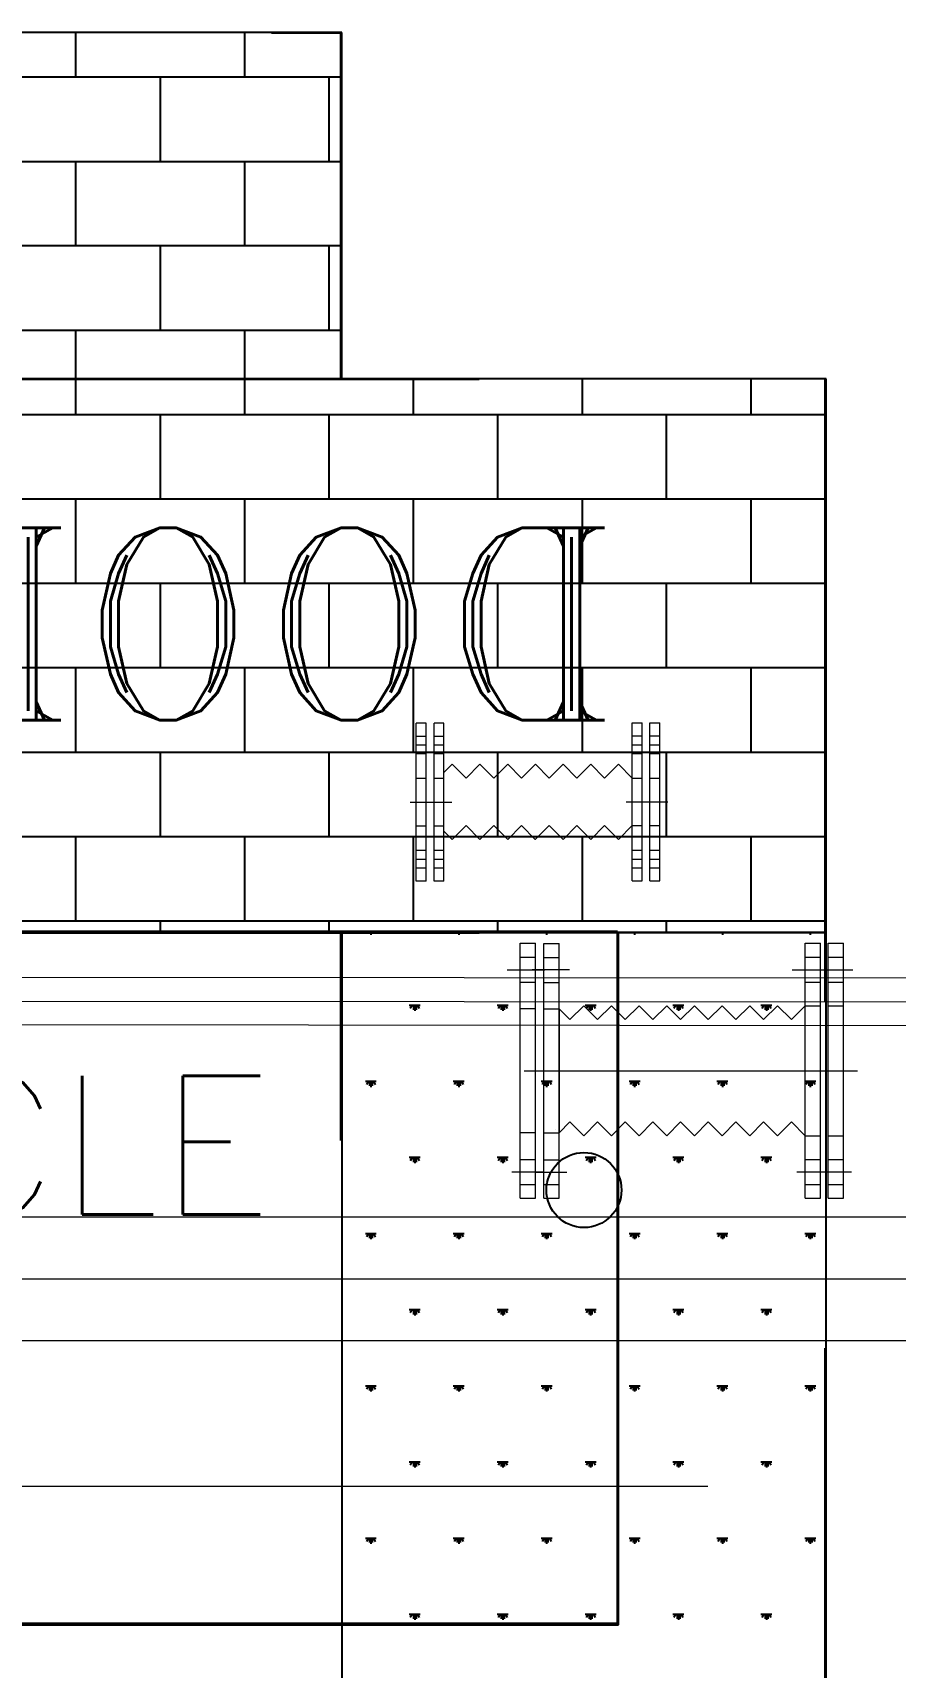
# Model space of a CAD drawing. Header units: metres. Extents: x 530339 to 530792, y 2674872 to 2675147.
# Drawn here: x 530564.213 to 530564.836, y 2674991.947 to 2674993.128 of the extents above; entities that cross this region are included whole.
import ezdxf

# ---------------------------------------------------------------- set-up
doc = ezdxf.new("R2010")
doc.units = ezdxf.units.M
for name, pattern in [('CENTER', [2, 1.25, -0.25, 0.25, -0.25]), ('CENTER2', [1.125, 0.75, -0.125, 0.125, -0.125]), ('DASHED', [0.75, 0.5, -0.25]), ('HIDDEN', [0.375, 0.25, -0.125])]:
    doc.linetypes.add(name, pattern=pattern)
doc.layers.add('IDT', color=7, linetype='Continuous')
doc.styles.add('RomanS', font='romans.shx')
doc.styles.add('ROMANT', font='romant', dxfattribs={"height": 2})

# ---------------------------------------------------------------- blocks, each defined once
blk = doc.blocks.new('IDT')
at = {"layer": 'IDT', "color": 8}
for p, q in [((23.4053, 22.4854), (23.4053, 21.6854)), ((23.7553, 21.6854), (23.7553, 22.4854)), ((23.556, 22.1846), (23.556, 21.6846)), ((23.556, 22.1846), (24.756, 22.1846)), ((23.556, 22.1846), (23.556, 21.6846)), ((23.556, 22.1846), (24.756, 22.1846)), ((23.4053, 21.6854), (23.7553, 21.6854)), ((23.4053, 21.6854), (23.4053, 21.2854)), ((24.9053, 21.6854), (23.4053, 21.6854)), ((23.556, 21.6846), (24.756, 21.6846)), ((23.556, 21.6846), (24.756, 21.6846)), ((23.4053, 21.2854), (24.9053, 21.2854)), ((23.7553, 21.2854), (23.7553, 21.0354)), ((24.5553, 21.2854), (23.7553, 21.2854)), ((23.7553, 21.0354), (24.5553, 21.0354))]:
    blk.add_line(p, q, dxfattribs=at)
at = {"layer": 'IDT', "color": 8, "linetype": 'HIDDEN', "ltscale": 2}
for p, q in [((23.406, 22.4856), (23.406, 21.6856)), ((23.406, 22.4856), (23.406, 21.6856)), ((23.756, 21.8356), (23.756, 21.6856)), ((23.756, 21.8356), (23.756, 21.6856)), ((24.906, 21.6856), (23.406, 21.6856)), ((23.406, 21.6856), (23.406, 21.2856)), ((24.906, 21.6856), (23.406, 21.6856)), ((23.406, 21.6856), (23.406, 21.2856)), ((24.906, 21.2856), (23.406, 21.2856)), ((24.906, 21.2856), (23.406, 21.2856)), ((23.756, 21.2856), (23.756, 21.0356)), ((23.756, 21.2856), (23.756, 21.0356)), ((24.556, 21.0356), (23.756, 21.0356)), ((24.556, 21.0356), (23.756, 21.0356))]:
    blk.add_line(p, q, dxfattribs=at)
at = {"layer": 'IDT', "color": 8, "linetype": 'Continuous'}
for p, q in [((23.4446, 22.178), (23.4525, 22.178)), ((23.4465, 22.178), (23.4453, 22.1802)), ((23.4475, 22.178), (23.4475, 22.1811)), ((23.4485, 22.178), (23.4485, 22.1819)), ((23.4495, 22.178), (23.4495, 22.1811)), ((23.4505, 22.178), (23.4518, 22.1802)), ((23.5081, 22.178), (23.516, 22.178)), ((23.51, 22.178), (23.5088, 22.1802)), ((23.511, 22.178), (23.511, 22.1811)), ((23.512, 22.178), (23.512, 22.1819)), ((23.513, 22.178), (23.513, 22.1811)), ((23.514, 22.178), (23.5153, 22.1802)), ((23.5716, 22.178), (23.5795, 22.178)), ((23.5735, 22.178), (23.5723, 22.1802)), ((23.5745, 22.178), (23.5745, 22.1811)), ((23.5755, 22.178), (23.5755, 22.1819)), ((23.5765, 22.178), (23.5765, 22.1811)), ((23.5775, 22.178), (23.5788, 22.1802)), ((23.6351, 22.178), (23.643, 22.178)), ((23.637, 22.178), (23.6358, 22.1802)), ((23.638, 22.178), (23.638, 22.1811)), ((23.639, 22.178), (23.639, 22.1819)), ((23.64, 22.178), (23.64, 22.1811)), ((23.641, 22.178), (23.6423, 22.1802)), ((23.6986, 22.178), (23.7065, 22.178)), ((23.7005, 22.178), (23.6993, 22.1802)), ((23.7015, 22.178), (23.7015, 22.1811)), ((23.7025, 22.178), (23.7025, 22.1819)), ((23.7035, 22.178), (23.7035, 22.1811)), ((23.7045, 22.178), (23.7058, 22.1802)), ((23.4168, 22.123), (23.4168, 22.1269)), ((23.4803, 22.123), (23.4803, 22.1269)), ((23.5438, 22.123), (23.5438, 22.1269)), ((23.6073, 22.123), (23.6073, 22.1269)), ((23.6708, 22.123), (23.6708, 22.1269)), ((23.7343, 22.123), (23.7343, 22.1269)), ((23.4128, 22.123), (23.4207, 22.123)), ((23.4148, 22.123), (23.4135, 22.1252)), ((23.4158, 22.123), (23.4158, 22.1261)), ((23.4178, 22.123), (23.4178, 22.1261)), ((23.4188, 22.123), (23.42, 22.1252)), ((23.4763, 22.123), (23.4842, 22.123)), ((23.4783, 22.123), (23.477, 22.1252)), ((23.4793, 22.123), (23.4793, 22.1261)), ((23.4813, 22.123), (23.4813, 22.1261)), ((23.4823, 22.123), (23.4835, 22.1252)), ((23.5398, 22.123), (23.5477, 22.123)), ((23.5418, 22.123), (23.5405, 22.1252)), ((23.5428, 22.123), (23.5428, 22.1261)), ((23.5448, 22.123), (23.5448, 22.1261)), ((23.5458, 22.123), (23.547, 22.1252)), ((23.6033, 22.123), (23.6112, 22.123)), ((23.6053, 22.123), (23.604, 22.1252)), ((23.6063, 22.123), (23.6063, 22.1261)), ((23.6083, 22.123), (23.6083, 22.1261)), ((23.6093, 22.123), (23.6105, 22.1252)), ((23.6668, 22.123), (23.6747, 22.123)), ((23.6688, 22.123), (23.6675, 22.1252)), ((23.6698, 22.123), (23.6698, 22.1261)), ((23.6718, 22.123), (23.6718, 22.1261)), ((23.6728, 22.123), (23.674, 22.1252)), ((23.7303, 22.123), (23.7382, 22.123)), ((23.7323, 22.123), (23.731, 22.1252)), ((23.7333, 22.123), (23.7333, 22.1261)), ((23.7353, 22.123), (23.7353, 22.1261)), ((23.7363, 22.123), (23.7375, 22.1252)), ((23.4446, 22.068), (23.4525, 22.068)), ((23.4465, 22.068), (23.4453, 22.0702)), ((23.4475, 22.068), (23.4475, 22.0712)), ((23.4485, 22.068), (23.4485, 22.0719)), ((23.4495, 22.068), (23.4495, 22.0712)), ((23.4505, 22.068), (23.4518, 22.0702)), ((23.5081, 22.068), (23.516, 22.068)), ((23.51, 22.068), (23.5088, 22.0702)), ((23.511, 22.068), (23.511, 22.0712)), ((23.512, 22.068), (23.512, 22.0719)), ((23.513, 22.068), (23.513, 22.0712)), ((23.514, 22.068), (23.5153, 22.0702)), ((23.5716, 22.068), (23.5795, 22.068)), ((23.5735, 22.068), (23.5723, 22.0702)), ((23.5745, 22.068), (23.5745, 22.0712)), ((23.5755, 22.068), (23.5755, 22.0719)), ((23.5765, 22.068), (23.5765, 22.0712)), ((23.5775, 22.068), (23.5788, 22.0702)), ((23.6351, 22.068), (23.643, 22.068)), ((23.637, 22.068), (23.6358, 22.0702)), ((23.638, 22.068), (23.638, 22.0712)), ((23.639, 22.068), (23.639, 22.0719)), ((23.64, 22.068), (23.64, 22.0712)), ((23.641, 22.068), (23.6423, 22.0702)), ((23.6986, 22.068), (23.7065, 22.068)), ((23.7005, 22.068), (23.6993, 22.0702)), ((23.7015, 22.068), (23.7015, 22.0712)), ((23.7025, 22.068), (23.7025, 22.0719)), ((23.7035, 22.068), (23.7035, 22.0712)), ((23.7045, 22.068), (23.7058, 22.0702)), ((23.4128, 22.013), (23.4207, 22.013)), ((23.4148, 22.013), (23.4135, 22.0152)), ((23.4158, 22.013), (23.4158, 22.0162)), ((23.4168, 22.013), (23.4168, 22.017)), ((23.4178, 22.013), (23.4178, 22.0162)), ((23.4188, 22.013), (23.42, 22.0152)), ((23.4763, 22.013), (23.4842, 22.013)), ((23.4783, 22.013), (23.477, 22.0152)), ((23.4793, 22.013), (23.4793, 22.0162)), ((23.4803, 22.013), (23.4803, 22.017)), ((23.4813, 22.013), (23.4813, 22.0162)), ((23.4823, 22.013), (23.4835, 22.0152)), ((23.5398, 22.013), (23.5477, 22.013)), ((23.5418, 22.013), (23.5405, 22.0152)), ((23.5428, 22.013), (23.5428, 22.0162)), ((23.5438, 22.013), (23.5438, 22.017)), ((23.5448, 22.013), (23.5448, 22.0162)), ((23.5458, 22.013), (23.547, 22.0152)), ((23.6033, 22.013), (23.6112, 22.013)), ((23.6053, 22.013), (23.604, 22.0152)), ((23.6063, 22.013), (23.6063, 22.0162)), ((23.6073, 22.013), (23.6073, 22.017)), ((23.6083, 22.013), (23.6083, 22.0162)), ((23.6093, 22.013), (23.6105, 22.0152)), ((23.6668, 22.013), (23.6747, 22.013)), ((23.6688, 22.013), (23.6675, 22.0152)), ((23.6698, 22.013), (23.6698, 22.0162)), ((23.6708, 22.013), (23.6708, 22.017)), ((23.6718, 22.013), (23.6718, 22.0162)), ((23.6728, 22.013), (23.674, 22.0152)), ((23.7303, 22.013), (23.7382, 22.013)), ((23.7323, 22.013), (23.731, 22.0152)), ((23.7333, 22.013), (23.7333, 22.0162)), ((23.7343, 22.013), (23.7343, 22.017)), ((23.7353, 22.013), (23.7353, 22.0162)), ((23.7363, 22.013), (23.7375, 22.0152)), ((23.4485, 21.958), (23.4485, 21.962)), ((23.512, 21.958), (23.512, 21.962)), ((23.5755, 21.958), (23.5755, 21.962)), ((23.639, 21.958), (23.639, 21.962)), ((23.7025, 21.958), (23.7025, 21.962)), ((23.4446, 21.958), (23.4525, 21.958)), ((23.4465, 21.958), (23.4453, 21.9602)), ((23.4475, 21.958), (23.4475, 21.9612)), ((23.4495, 21.958), (23.4495, 21.9612)), ((23.4505, 21.958), (23.4518, 21.9602)), ((23.5081, 21.958), (23.516, 21.958)), ((23.51, 21.958), (23.5088, 21.9602)), ((23.511, 21.958), (23.511, 21.9612)), ((23.513, 21.958), (23.513, 21.9612)), ((23.514, 21.958), (23.5153, 21.9602)), ((23.5716, 21.958), (23.5795, 21.958)), ((23.5735, 21.958), (23.5723, 21.9602)), ((23.5745, 21.958), (23.5745, 21.9612)), ((23.5765, 21.958), (23.5765, 21.9612)), ((23.5775, 21.958), (23.5788, 21.9602)), ((23.6351, 21.958), (23.643, 21.958)), ((23.637, 21.958), (23.6358, 21.9602)), ((23.638, 21.958), (23.638, 21.9612)), ((23.64, 21.958), (23.64, 21.9612)), ((23.641, 21.958), (23.6423, 21.9602)), ((23.6986, 21.958), (23.7065, 21.958)), ((23.7005, 21.958), (23.6993, 21.9602)), ((23.7015, 21.958), (23.7015, 21.9612)), ((23.7035, 21.958), (23.7035, 21.9612)), ((23.7045, 21.958), (23.7058, 21.9602)), ((23.4128, 21.903), (23.4207, 21.903)), ((23.4148, 21.903), (23.4135, 21.9052)), ((23.4158, 21.903), (23.4158, 21.9062)), ((23.4168, 21.903), (23.4168, 21.907)), ((23.4178, 21.903), (23.4178, 21.9062)), ((23.4188, 21.903), (23.42, 21.9052)), ((23.4763, 21.903), (23.4842, 21.903)), ((23.4783, 21.903), (23.477, 21.9052)), ((23.4793, 21.903), (23.4793, 21.9062)), ((23.4803, 21.903), (23.4803, 21.907)), ((23.4813, 21.903), (23.4813, 21.9062)), ((23.4823, 21.903), (23.4835, 21.9052)), ((23.5398, 21.903), (23.5477, 21.903)), ((23.5418, 21.903), (23.5405, 21.9052)), ((23.5428, 21.903), (23.5428, 21.9062)), ((23.5438, 21.903), (23.5438, 21.907)), ((23.5448, 21.903), (23.5448, 21.9062)), ((23.5458, 21.903), (23.547, 21.9052)), ((23.6033, 21.903), (23.6112, 21.903)), ((23.6053, 21.903), (23.604, 21.9052)), ((23.6063, 21.903), (23.6063, 21.9062)), ((23.6073, 21.903), (23.6073, 21.907)), ((23.6083, 21.903), (23.6083, 21.9062)), ((23.6093, 21.903), (23.6105, 21.9052)), ((23.6668, 21.903), (23.6747, 21.903)), ((23.6688, 21.903), (23.6675, 21.9052)), ((23.6698, 21.903), (23.6698, 21.9062)), ((23.6708, 21.903), (23.6708, 21.907)), ((23.6718, 21.903), (23.6718, 21.9062)), ((23.6728, 21.903), (23.674, 21.9052)), ((23.7303, 21.903), (23.7382, 21.903)), ((23.7323, 21.903), (23.731, 21.9052)), ((23.7333, 21.903), (23.7333, 21.9062)), ((23.7343, 21.903), (23.7343, 21.907)), ((23.7353, 21.903), (23.7353, 21.9062)), ((23.7363, 21.903), (23.7375, 21.9052)), ((23.4446, 21.848), (23.4525, 21.848)), ((23.4465, 21.848), (23.4453, 21.8502)), ((23.4475, 21.848), (23.4475, 21.8512)), ((23.4485, 21.848), (23.4485, 21.852)), ((23.4495, 21.848), (23.4495, 21.8512)), ((23.4505, 21.848), (23.4518, 21.8502)), ((23.5081, 21.848), (23.516, 21.848)), ((23.51, 21.848), (23.5088, 21.8502)), ((23.511, 21.848), (23.511, 21.8512)), ((23.512, 21.848), (23.512, 21.852)), ((23.513, 21.848), (23.513, 21.8512)), ((23.514, 21.848), (23.5153, 21.8502)), ((23.5716, 21.848), (23.5795, 21.848)), ((23.5735, 21.848), (23.5723, 21.8502)), ((23.5745, 21.848), (23.5745, 21.8512)), ((23.5755, 21.848), (23.5755, 21.852)), ((23.5765, 21.848), (23.5765, 21.8512)), ((23.5775, 21.848), (23.5788, 21.8502)), ((23.6351, 21.848), (23.643, 21.848)), ((23.637, 21.848), (23.6358, 21.8502)), ((23.638, 21.848), (23.638, 21.8512)), ((23.639, 21.848), (23.639, 21.852)), ((23.64, 21.848), (23.64, 21.8512)), ((23.641, 21.848), (23.6423, 21.8502)), ((23.6986, 21.848), (23.7065, 21.848)), ((23.7005, 21.848), (23.6993, 21.8502)), ((23.7015, 21.848), (23.7015, 21.8512)), ((23.7025, 21.848), (23.7025, 21.852)), ((23.7035, 21.848), (23.7035, 21.8512)), ((23.7045, 21.848), (23.7058, 21.8502)), ((23.4168, 21.793), (23.4168, 21.797)), ((23.4803, 21.793), (23.4803, 21.797)), ((23.5438, 21.793), (23.5438, 21.797)), ((23.6073, 21.793), (23.6073, 21.797)), ((23.6708, 21.793), (23.6708, 21.797)), ((23.7343, 21.793), (23.7343, 21.797)), ((23.4128, 21.793), (23.4207, 21.793)), ((23.4148, 21.793), (23.4135, 21.7952)), ((23.4158, 21.793), (23.4158, 21.7962)), ((23.4178, 21.793), (23.4178, 21.7962)), ((23.4188, 21.793), (23.42, 21.7952)), ((23.4763, 21.793), (23.4842, 21.793)), ((23.4783, 21.793), (23.477, 21.7952)), ((23.4793, 21.793), (23.4793, 21.7962)), ((23.4813, 21.793), (23.4813, 21.7962)), ((23.4823, 21.793), (23.4835, 21.7952)), ((23.5398, 21.793), (23.5477, 21.793)), ((23.5418, 21.793), (23.5405, 21.7952)), ((23.5428, 21.793), (23.5428, 21.7962)), ((23.5448, 21.793), (23.5448, 21.7962)), ((23.5458, 21.793), (23.547, 21.7952)), ((23.6033, 21.793), (23.6112, 21.793)), ((23.6053, 21.793), (23.604, 21.7952)), ((23.6063, 21.793), (23.6063, 21.7962)), ((23.6083, 21.793), (23.6083, 21.7962)), ((23.6093, 21.793), (23.6105, 21.7952)), ((23.6668, 21.793), (23.6747, 21.793)), ((23.6688, 21.793), (23.6675, 21.7952)), ((23.6698, 21.793), (23.6698, 21.7962)), ((23.6718, 21.793), (23.6718, 21.7962)), ((23.6728, 21.793), (23.674, 21.7952)), ((23.7303, 21.793), (23.7382, 21.793)), ((23.7323, 21.793), (23.731, 21.7952)), ((23.7333, 21.793), (23.7333, 21.7962)), ((23.7353, 21.793), (23.7353, 21.7962)), ((23.7363, 21.793), (23.7375, 21.7952)), ((23.4446, 21.738), (23.4525, 21.738)), ((23.4465, 21.738), (23.4453, 21.7402)), ((23.4475, 21.738), (23.4475, 21.7412)), ((23.4485, 21.738), (23.4485, 21.742)), ((23.4495, 21.738), (23.4495, 21.7412)), ((23.4505, 21.738), (23.4518, 21.7402)), ((23.5081, 21.738), (23.516, 21.738)), ((23.51, 21.738), (23.5088, 21.7402)), ((23.511, 21.738), (23.511, 21.7412)), ((23.512, 21.738), (23.512, 21.742)), ((23.513, 21.738), (23.513, 21.7412)), ((23.514, 21.738), (23.5153, 21.7402)), ((23.5716, 21.738), (23.5795, 21.738)), ((23.5735, 21.738), (23.5723, 21.7402)), ((23.5745, 21.738), (23.5745, 21.7412)), ((23.5755, 21.738), (23.5755, 21.742)), ((23.5765, 21.738), (23.5765, 21.7412)), ((23.5775, 21.738), (23.5788, 21.7402)), ((23.6351, 21.738), (23.643, 21.738)), ((23.637, 21.738), (23.6358, 21.7402)), ((23.638, 21.738), (23.638, 21.7412)), ((23.639, 21.738), (23.639, 21.742)), ((23.64, 21.738), (23.64, 21.7412)), ((23.641, 21.738), (23.6423, 21.7402)), ((23.6986, 21.738), (23.7065, 21.738)), ((23.7005, 21.738), (23.6993, 21.7402)), ((23.7015, 21.738), (23.7015, 21.7412)), ((23.7025, 21.738), (23.7025, 21.742)), ((23.7035, 21.738), (23.7035, 21.7412)), ((23.7045, 21.738), (23.7058, 21.7402)), ((23.4158, 21.6854), (23.4158, 21.6862)), ((23.4168, 21.6854), (23.4168, 21.687)), ((23.4178, 21.6854), (23.4178, 21.6862)), ((23.4793, 21.6854), (23.4793, 21.6862)), ((23.4803, 21.6854), (23.4803, 21.687)), ((23.4813, 21.6854), (23.4813, 21.6862)), ((23.5208, 21.6772), (23.5208, 21.6854)), ((23.5428, 21.6854), (23.5428, 21.6862)), ((23.5438, 21.6854), (23.5438, 21.687)), ((23.5448, 21.6854), (23.5448, 21.6862)), ((23.6063, 21.6854), (23.6063, 21.6862)), ((23.6073, 21.6854), (23.6073, 21.687)), ((23.6083, 21.6854), (23.6083, 21.6862)), ((23.6427, 21.6772), (23.6427, 21.6854)), ((23.6698, 21.6854), (23.6698, 21.6862)), ((23.6708, 21.6854), (23.6708, 21.687)), ((23.6718, 21.6854), (23.6718, 21.6862)), ((23.7333, 21.6854), (23.7333, 21.6862)), ((23.7343, 21.6854), (23.7343, 21.687)), ((23.7353, 21.6854), (23.7353, 21.6862)), ((23.7646, 21.6772), (23.7646, 21.6854)), ((23.8865, 21.6772), (23.8865, 21.6854)), ((23.4053, 21.6772), (24.9053, 21.6772)), ((23.4598, 21.6163), (23.4598, 21.6772)), ((23.5817, 21.6163), (23.5817, 21.6772)), ((23.7036, 21.6163), (23.7036, 21.6772)), ((23.8256, 21.6163), (23.8256, 21.6772)), ((23.9475, 21.6163), (23.9475, 21.6772)), ((23.4053, 21.6163), (24.9053, 21.6163)), ((23.5208, 21.5553), (23.5208, 21.6163)), ((23.6427, 21.5553), (23.6427, 21.6163)), ((23.7646, 21.5553), (23.7646, 21.6163)), ((23.8865, 21.5553), (23.8865, 21.6163)), ((23.4053, 21.5553), (24.9053, 21.5553)), ((23.4598, 21.4943), (23.4598, 21.5553)), ((23.5817, 21.4943), (23.5817, 21.5553)), ((23.7036, 21.4943), (23.7036, 21.5553)), ((23.8256, 21.4943), (23.8256, 21.5553)), ((23.9475, 21.4943), (23.9475, 21.5553)), ((23.4053, 21.4943), (24.9053, 21.4943)), ((23.5208, 21.4334), (23.5208, 21.4943)), ((23.6427, 21.4334), (23.6427, 21.4943)), ((23.7646, 21.4334), (23.7646, 21.4943)), ((23.8865, 21.4334), (23.8865, 21.4943)), ((23.4053, 21.4334), (24.9053, 21.4334)), ((23.4598, 21.3724), (23.4598, 21.4334)), ((23.5817, 21.3724), (23.5817, 21.4334)), ((23.7036, 21.3724), (23.7036, 21.4334)), ((23.8256, 21.3724), (23.8256, 21.4334)), ((23.9475, 21.3724), (23.9475, 21.4334)), ((23.4053, 21.3724), (24.9053, 21.3724)), ((23.5208, 21.3115), (23.5208, 21.3724)), ((23.6427, 21.3115), (23.6427, 21.3724)), ((23.7646, 21.3115), (23.7646, 21.3724)), ((23.8865, 21.3115), (23.8865, 21.3724)), ((23.4053, 21.3115), (24.9053, 21.3115)), ((23.4598, 21.2854), (23.4598, 21.3115)), ((23.5817, 21.2854), (23.5817, 21.3115)), ((23.7036, 21.2854), (23.7036, 21.3115)), ((23.8256, 21.2854), (23.8256, 21.3115)), ((23.9475, 21.2854), (23.9475, 21.3115)), ((23.8256, 21.2505), (23.8256, 21.2854)), ((23.9475, 21.2505), (23.9475, 21.2854)), ((23.7553, 21.2505), (24.5553, 21.2505)), ((23.7646, 21.1895), (23.7646, 21.2505)), ((23.8865, 21.1895), (23.8865, 21.2505)), ((23.7553, 21.1895), (24.5553, 21.1895)), ((23.8256, 21.1286), (23.8256, 21.1895)), ((23.9475, 21.1286), (23.9475, 21.1895)), ((23.7553, 21.1286), (24.5553, 21.1286)), ((23.7646, 21.0676), (23.7646, 21.1286)), ((23.8865, 21.0676), (23.8865, 21.1286)), ((23.7553, 21.0676), (24.5553, 21.0676)), ((23.8256, 21.0354), (23.8256, 21.0676)), ((23.9475, 21.0354), (23.9475, 21.0676))]:
    blk.add_line(p, q, dxfattribs=at)
at = {"layer": 'IDT', "color": 8, "ltscale": 0.1}
for p, q in [((24.7553, 22.1854), (23.5553, 22.1854)), ((23.5553, 22.1854), (23.5553, 21.6854)), ((23.5553, 21.6854), (24.7553, 21.6854))]:
    blk.add_line(p, q, dxfattribs=at)
at = {"layer": 'IDT', "color": 8, "linetype": 'CENTER', "lineweight": 0, "ltscale": 100}
blk.add_line((23.4907, 22.0856), (24.8695, 22.0856), dxfattribs=at)
blk.add_line((23.4907, 22.0856), (24.8695, 22.0856), dxfattribs=at)
at = {"layer": 'IDT', "color": 0, "lineweight": 0}
for p, q in [((24.4411, 21.98), (15.733, 21.98)), ((24.4411, 21.98), (15.733, 21.98)), ((15.733, 21.891), (24.4411, 21.891)), ((15.733, 21.891), (24.4411, 21.891)), ((24.3163, 21.7517), (15.8584, 21.7583)), ((24.3163, 21.7517), (15.8584, 21.7583)), ((15.8584, 21.7243), (24.3163, 21.7177)), ((15.8584, 21.7243), (24.3163, 21.7177))]:
    blk.add_line(p, q, dxfattribs=at)
at = {"layer": 'IDT', "color": 0, "linetype": 'CENTER2', "lineweight": 0, "ltscale": 500}
for p, q in [((24.4411, 21.9355), (15.733, 21.9355)), ((24.4411, 21.9355), (15.733, 21.9355)), ((24.3163, 21.7347), (15.8584, 21.7413)), ((24.3163, 21.7347), (15.8584, 21.7413))]:
    blk.add_line(p, q, dxfattribs=at)
at = {"layer": 'IDT', "color": 8, "lineweight": 0, "ltscale": 10}
for p, q in [((23.3927, 21.8772), (23.3927, 21.6932)), ((23.4038, 21.8772), (23.3927, 21.8772)), ((23.3927, 21.8772), (23.3927, 21.6932)), ((23.4038, 21.8772), (23.3927, 21.8772)), ((23.4038, 21.8772), (23.4038, 21.6932)), ((23.4038, 21.8772), (23.4038, 21.6932)), ((23.4094, 21.8772), (23.4094, 21.6932)), ((23.4205, 21.8772), (23.4094, 21.8772)), ((23.4094, 21.8772), (23.4094, 21.6932)), ((23.4205, 21.8772), (23.4094, 21.8772)), ((23.4205, 21.8772), (23.4205, 21.6932)), ((23.4205, 21.8772), (23.4205, 21.6932)), ((23.5983, 21.8774), (23.5983, 21.6934)), ((23.6094, 21.8774), (23.5983, 21.8774)), ((23.5983, 21.8774), (23.5983, 21.6934)), ((23.6094, 21.8774), (23.5983, 21.8774)), ((23.6094, 21.8774), (23.6094, 21.6934)), ((23.6094, 21.8774), (23.6094, 21.6934)), ((23.6153, 21.8772), (23.6153, 21.6932)), ((23.6264, 21.8772), (23.6153, 21.8772)), ((23.6153, 21.8772), (23.6153, 21.6932)), ((23.6264, 21.8772), (23.6153, 21.8772)), ((23.6264, 21.8772), (23.6264, 21.6932)), ((23.6264, 21.8772), (23.6264, 21.6932)), ((23.4099, 21.8583), (23.387, 21.8583)), ((23.4099, 21.8583), (23.387, 21.8583)), ((23.4266, 21.8583), (23.4036, 21.8583)), ((23.4266, 21.8583), (23.4036, 21.8583)), ((23.6155, 21.8585), (23.5926, 21.8585)), ((23.6155, 21.8585), (23.5926, 21.8585)), ((23.6325, 21.8583), (23.6095, 21.8583)), ((23.6325, 21.8583), (23.6095, 21.8583)), ((23.4205, 21.8322), (23.4305, 21.8222)), ((23.4205, 21.8322), (23.4305, 21.8222)), ((23.4305, 21.8222), (23.4405, 21.8322)), ((23.4305, 21.8222), (23.4405, 21.8322)), ((23.4405, 21.8322), (23.4505, 21.8222)), ((23.4405, 21.8322), (23.4505, 21.8222)), ((23.4505, 21.8222), (23.4605, 21.8322)), ((23.4505, 21.8222), (23.4605, 21.8322)), ((23.4605, 21.8322), (23.4705, 21.8222)), ((23.4605, 21.8322), (23.4705, 21.8222)), ((23.4705, 21.8222), (23.4805, 21.8322)), ((23.4705, 21.8222), (23.4805, 21.8322)), ((23.4805, 21.8322), (23.4905, 21.8222)), ((23.4805, 21.8322), (23.4905, 21.8222)), ((23.4905, 21.8222), (23.5005, 21.8322)), ((23.4905, 21.8222), (23.5005, 21.8322)), ((23.5005, 21.8322), (23.5105, 21.8222)), ((23.5005, 21.8322), (23.5105, 21.8222)), ((23.5105, 21.8222), (23.5205, 21.8322)), ((23.5105, 21.8222), (23.5205, 21.8322)), ((23.5205, 21.8322), (23.5305, 21.8222)), ((23.5205, 21.8322), (23.5305, 21.8222)), ((23.5305, 21.8222), (23.5405, 21.8322)), ((23.5305, 21.8222), (23.5405, 21.8322)), ((23.5405, 21.8322), (23.5505, 21.8222)), ((23.5405, 21.8322), (23.5505, 21.8222)), ((23.5505, 21.8222), (23.5605, 21.8322)), ((23.5505, 21.8222), (23.5605, 21.8322)), ((23.5605, 21.8322), (23.5705, 21.8222)), ((23.5605, 21.8322), (23.5705, 21.8222)), ((23.5705, 21.8222), (23.5805, 21.8322)), ((23.5705, 21.8222), (23.5805, 21.8322)), ((23.5805, 21.8322), (23.5905, 21.8222)), ((23.5805, 21.8322), (23.5905, 21.8222)), ((23.4905, 21.8222), (23.4905, 21.8222)), ((23.4905, 21.8222), (23.4905, 21.8222)), ((23.5905, 21.8222), (23.5983, 21.83)), ((23.5905, 21.8222), (23.5983, 21.83)), ((23.6005, 21.8278), (23.6005, 21.8278)), ((23.6005, 21.8278), (23.6005, 21.8278)), ((23.6236, 21.7853), (23.3826, 21.7853)), ((23.6236, 21.7853), (23.3826, 21.7853)), ((23.4205, 21.7383), (23.4305, 21.7483)), ((23.4205, 21.7383), (23.4305, 21.7483)), ((23.4305, 21.7483), (23.4405, 21.7383)), ((23.4305, 21.7483), (23.4405, 21.7383)), ((23.4405, 21.7383), (23.4505, 21.7483)), ((23.4405, 21.7383), (23.4505, 21.7483)), ((23.4505, 21.7483), (23.4605, 21.7383)), ((23.4505, 21.7483), (23.4605, 21.7383)), ((23.4605, 21.7383), (23.4705, 21.7483)), ((23.4605, 21.7383), (23.4705, 21.7483)), ((23.4705, 21.7483), (23.4805, 21.7383)), ((23.4705, 21.7483), (23.4805, 21.7383)), ((23.4805, 21.7383), (23.4905, 21.7483)), ((23.4805, 21.7383), (23.4905, 21.7483)), ((23.4905, 21.7483), (23.4905, 21.7483)), ((23.4905, 21.7483), (23.5005, 21.7383)), ((23.4905, 21.7483), (23.4905, 21.7483)), ((23.4905, 21.7483), (23.5005, 21.7383)), ((23.5005, 21.7383), (23.5105, 21.7483)), ((23.5005, 21.7383), (23.5105, 21.7483)), ((23.5105, 21.7483), (23.5205, 21.7383)), ((23.5105, 21.7483), (23.5205, 21.7383)), ((23.5205, 21.7383), (23.5305, 21.7483)), ((23.5205, 21.7383), (23.5305, 21.7483)), ((23.5305, 21.7483), (23.5405, 21.7383)), ((23.5305, 21.7483), (23.5405, 21.7383)), ((23.5405, 21.7383), (23.5505, 21.7483)), ((23.5405, 21.7383), (23.5505, 21.7483)), ((23.5505, 21.7483), (23.5605, 21.7383)), ((23.5505, 21.7483), (23.5605, 21.7383)), ((23.5605, 21.7383), (23.5705, 21.7483)), ((23.5605, 21.7383), (23.5705, 21.7483)), ((23.5705, 21.7483), (23.5805, 21.7383)), ((23.5705, 21.7483), (23.5805, 21.7383)), ((23.5805, 21.7383), (23.5905, 21.7483)), ((23.5805, 21.7383), (23.5905, 21.7483)), ((23.5905, 21.7483), (23.5983, 21.7405)), ((23.5905, 21.7483), (23.5983, 21.7405)), ((23.6005, 21.7405), (23.6005, 21.7405)), ((23.6005, 21.7405), (23.6005, 21.7405)), ((23.4131, 21.7123), (23.386, 21.7123)), ((23.4131, 21.7123), (23.386, 21.7123)), ((23.4298, 21.7123), (23.4027, 21.7123)), ((23.4298, 21.7123), (23.4027, 21.7123)), ((23.6178, 21.7122), (23.5907, 21.7122)), ((23.6178, 21.7122), (23.5907, 21.7122)), ((23.6357, 21.7123), (23.6086, 21.7123)), ((23.6357, 21.7123), (23.6086, 21.7123)), ((23.4038, 21.6932), (23.3927, 21.6932)), ((23.4038, 21.6932), (23.3927, 21.6932)), ((23.4205, 21.6932), (23.4094, 21.6932)), ((23.4205, 21.6932), (23.4094, 21.6932)), ((23.6094, 21.6934), (23.5983, 21.6934)), ((23.6094, 21.6934), (23.5983, 21.6934)), ((23.6264, 21.6932), (23.6153, 21.6932)), ((23.6264, 21.6932), (23.6153, 21.6932)), ((23.5255, 21.648), (23.5255, 21.534)), ((23.5326, 21.648), (23.5255, 21.648)), ((23.5255, 21.648), (23.5255, 21.534)), ((23.5326, 21.648), (23.5255, 21.648)), ((23.5326, 21.648), (23.5326, 21.534)), ((23.5326, 21.648), (23.5326, 21.534)), ((23.5383, 21.648), (23.5383, 21.534)), ((23.5454, 21.648), (23.5383, 21.648)), ((23.5383, 21.648), (23.5383, 21.534)), ((23.5454, 21.648), (23.5383, 21.648)), ((23.5454, 21.648), (23.5454, 21.534)), ((23.5454, 21.648), (23.5454, 21.534)), ((23.6815, 21.6482), (23.6815, 21.5342)), ((23.6815, 21.6482), (23.6886, 21.6482)), ((23.6815, 21.6482), (23.6815, 21.5342)), ((23.6815, 21.6482), (23.6886, 21.6482)), ((23.6886, 21.6482), (23.6886, 21.5342)), ((23.6886, 21.6482), (23.6886, 21.5342)), ((23.6943, 21.6482), (23.6943, 21.5342)), ((23.6943, 21.6482), (23.7014, 21.6482)), ((23.6943, 21.6482), (23.6943, 21.5342)), ((23.6943, 21.6482), (23.7014, 21.6482)), ((23.7014, 21.6482), (23.7014, 21.5342)), ((23.7014, 21.6482), (23.7014, 21.5342)), ((23.5326, 21.6323), (23.5255, 21.6323)), ((23.5326, 21.6323), (23.5255, 21.6323)), ((23.5454, 21.6323), (23.5383, 21.6323)), ((23.5454, 21.6323), (23.5383, 21.6323)), ((23.6815, 21.6326), (23.6886, 21.6326)), ((23.6815, 21.6326), (23.6886, 21.6326)), ((23.6943, 21.6326), (23.7014, 21.6326)), ((23.6943, 21.6326), (23.7014, 21.6326)), ((23.5454, 21.6082), (23.5554, 21.6182)), ((23.5454, 21.6082), (23.5554, 21.6182)), ((23.5554, 21.6182), (23.5654, 21.6082)), ((23.5554, 21.6182), (23.5654, 21.6082)), ((23.5654, 21.6082), (23.5754, 21.6182)), ((23.5654, 21.6082), (23.5754, 21.6182)), ((23.5754, 21.6182), (23.5854, 21.6082)), ((23.5754, 21.6182), (23.5854, 21.6082)), ((23.5854, 21.6082), (23.5954, 21.6182)), ((23.5854, 21.6082), (23.5954, 21.6182)), ((23.5954, 21.6182), (23.6054, 21.6082)), ((23.5954, 21.6182), (23.6054, 21.6082)), ((23.6054, 21.6082), (23.6155, 21.6182)), ((23.6054, 21.6082), (23.6155, 21.6182)), ((23.6154, 21.6182), (23.6155, 21.6182)), ((23.6154, 21.6182), (23.6155, 21.6182)), ((23.6155, 21.6182), (23.6254, 21.6082)), ((23.6155, 21.6182), (23.6254, 21.6082)), ((23.6254, 21.6082), (23.6354, 21.6182)), ((23.6254, 21.6082), (23.6354, 21.6182)), ((23.6354, 21.6182), (23.6454, 21.6082)), ((23.6354, 21.6182), (23.6454, 21.6082)), ((23.6454, 21.6082), (23.6554, 21.6182)), ((23.6454, 21.6082), (23.6554, 21.6182)), ((23.6554, 21.6182), (23.6654, 21.6082)), ((23.6554, 21.6182), (23.6654, 21.6082)), ((23.6654, 21.6082), (23.6754, 21.6182)), ((23.6654, 21.6082), (23.6754, 21.6182)), ((23.6754, 21.6182), (23.6815, 21.6122)), ((23.6754, 21.6182), (23.6815, 21.6122)), ((23.6815, 21.6085), (23.6886, 21.6085)), ((23.6815, 21.6085), (23.6886, 21.6085)), ((23.6943, 21.6085), (23.7014, 21.6085)), ((23.6943, 21.6085), (23.7014, 21.6085)), ((23.537, 21.5911), (23.5198, 21.5911)), ((23.537, 21.5911), (23.5198, 21.5911)), ((23.5498, 21.5911), (23.5326, 21.5911)), ((23.5498, 21.5911), (23.5326, 21.5911)), ((23.693, 21.5913), (23.6758, 21.5913)), ((23.693, 21.5913), (23.6758, 21.5913)), ((23.7058, 21.5913), (23.6886, 21.5913)), ((23.7058, 21.5913), (23.6886, 21.5913)), ((23.5454, 21.5739), (23.5554, 21.5639)), ((23.5454, 21.5739), (23.5554, 21.5639)), ((23.5554, 21.5639), (23.5654, 21.5739)), ((23.5554, 21.5639), (23.5654, 21.5739)), ((23.5654, 21.5739), (23.5754, 21.5639)), ((23.5654, 21.5739), (23.5754, 21.5639)), ((23.5754, 21.5639), (23.5854, 21.5739)), ((23.5754, 21.5639), (23.5854, 21.5739)), ((23.5854, 21.5739), (23.5954, 21.5639)), ((23.5854, 21.5739), (23.5954, 21.5639)), ((23.5954, 21.5639), (23.6054, 21.5739)), ((23.5954, 21.5639), (23.6054, 21.5739)), ((23.6054, 21.5739), (23.6154, 21.5639)), ((23.6054, 21.5739), (23.6154, 21.5639)), ((23.6154, 21.5639), (23.6254, 21.5739)), ((23.6154, 21.5639), (23.6254, 21.5739)), ((23.6254, 21.5739), (23.6354, 21.5639)), ((23.6254, 21.5739), (23.6354, 21.5639)), ((23.6354, 21.5639), (23.6454, 21.5739)), ((23.6354, 21.5639), (23.6454, 21.5739)), ((23.6454, 21.5739), (23.6554, 21.5639)), ((23.6454, 21.5739), (23.6554, 21.5639)), ((23.6554, 21.5639), (23.6654, 21.5739)), ((23.6554, 21.5639), (23.6654, 21.5739)), ((23.6654, 21.5739), (23.6754, 21.5639)), ((23.6654, 21.5739), (23.6754, 21.5639)), ((23.6815, 21.5741), (23.6886, 21.5741)), ((23.6815, 21.5741), (23.6886, 21.5741)), ((23.6943, 21.5741), (23.7014, 21.5741)), ((23.6943, 21.5741), (23.7014, 21.5741)), ((23.6754, 21.5639), (23.6815, 21.5699)), ((23.6754, 21.5639), (23.6815, 21.5699)), ((23.5326, 21.5498), (23.5256, 21.5498)), ((23.5326, 21.5498), (23.5256, 21.5498)), ((23.5454, 21.5498), (23.5384, 21.5498)), ((23.5454, 21.5498), (23.5384, 21.5498)), ((23.6815, 21.55), (23.6886, 21.55)), ((23.6815, 21.55), (23.6886, 21.55)), ((23.6943, 21.55), (23.7014, 21.55)), ((23.6943, 21.55), (23.7014, 21.55)), ((23.5326, 21.534), (23.5255, 21.534)), ((23.5326, 21.534), (23.5255, 21.534)), ((23.5454, 21.534), (23.5383, 21.534)), ((23.5454, 21.534), (23.5383, 21.534)), ((23.6815, 21.5342), (23.6886, 21.5342)), ((23.6815, 21.5342), (23.6886, 21.5342)), ((23.6943, 21.5342), (23.7014, 21.5342)), ((23.6943, 21.5342), (23.7014, 21.5342))]:
    blk.add_line(p, q, dxfattribs=at)
at = {"layer": 'IDT', "color": 8, "linetype": 'DASHED', "lineweight": 0, "ltscale": 10}
for p, q in [((23.4038, 21.8673), (23.3927, 21.8673)), ((23.4038, 21.8673), (23.3927, 21.8673)), ((23.4205, 21.8673), (23.4094, 21.8673)), ((23.4205, 21.8673), (23.4094, 21.8673)), ((23.6094, 21.8675), (23.5983, 21.8675)), ((23.6094, 21.8675), (23.5983, 21.8675)), ((23.6264, 21.8673), (23.6153, 21.8673)), ((23.6264, 21.8673), (23.6153, 21.8673)), ((23.4038, 21.8493), (23.3927, 21.8493)), ((23.4038, 21.8493), (23.3927, 21.8493)), ((23.4205, 21.8493), (23.4094, 21.8493)), ((23.4205, 21.8493), (23.4094, 21.8493)), ((23.6094, 21.8495), (23.5983, 21.8495)), ((23.6094, 21.8495), (23.5983, 21.8495)), ((23.6264, 21.8493), (23.6153, 21.8493)), ((23.6264, 21.8493), (23.6153, 21.8493)), ((23.4038, 21.8322), (23.3927, 21.8322)), ((23.4038, 21.8322), (23.3927, 21.8322)), ((23.4205, 21.8322), (23.4094, 21.8322)), ((23.4205, 21.8322), (23.4094, 21.8322)), ((23.6094, 21.83), (23.5983, 21.83)), ((23.6094, 21.83), (23.5983, 21.83)), ((23.6264, 21.8298), (23.6153, 21.8298)), ((23.6264, 21.8298), (23.6153, 21.8298)), ((23.4038, 21.7383), (23.3927, 21.7383)), ((23.4038, 21.7383), (23.3927, 21.7383)), ((23.4205, 21.7383), (23.4094, 21.7383)), ((23.4205, 21.7383), (23.4094, 21.7383)), ((23.6094, 21.7405), (23.5983, 21.7405)), ((23.6094, 21.7405), (23.5983, 21.7405)), ((23.6264, 21.7403), (23.6153, 21.7403)), ((23.6264, 21.7403), (23.6153, 21.7403)), ((23.4038, 21.7213), (23.3927, 21.7213)), ((23.4038, 21.7213), (23.3927, 21.7213)), ((23.4205, 21.7213), (23.4094, 21.7213)), ((23.4205, 21.7213), (23.4094, 21.7213)), ((23.6094, 21.7215), (23.5983, 21.7215)), ((23.6094, 21.7215), (23.5983, 21.7215)), ((23.6264, 21.7213), (23.6153, 21.7213)), ((23.6264, 21.7213), (23.6153, 21.7213)), ((23.4038, 21.7033), (23.3927, 21.7033)), ((23.4038, 21.7033), (23.3927, 21.7033)), ((23.4205, 21.7033), (23.4094, 21.7033)), ((23.4205, 21.7033), (23.4094, 21.7033)), ((23.6094, 21.7035), (23.5983, 21.7035)), ((23.6094, 21.7035), (23.5983, 21.7035)), ((23.6264, 21.7033), (23.6153, 21.7033)), ((23.6264, 21.7033), (23.6153, 21.7033)), ((23.5326, 21.6387), (23.5255, 21.6387)), ((23.5326, 21.6387), (23.5255, 21.6387)), ((23.5454, 21.6387), (23.5383, 21.6387)), ((23.5454, 21.6387), (23.5383, 21.6387)), ((23.6815, 21.6389), (23.6886, 21.6389)), ((23.6815, 21.6389), (23.6886, 21.6389)), ((23.6943, 21.6389), (23.7014, 21.6389)), ((23.6943, 21.6389), (23.7014, 21.6389)), ((23.5326, 21.626), (23.5255, 21.626)), ((23.5326, 21.626), (23.5255, 21.626)), ((23.5454, 21.626), (23.5383, 21.626)), ((23.5454, 21.626), (23.5383, 21.626)), ((23.6815, 21.6262), (23.6886, 21.6262)), ((23.6815, 21.6262), (23.6886, 21.6262)), ((23.6943, 21.6262), (23.7014, 21.6262)), ((23.6943, 21.6262), (23.7014, 21.6262)), ((23.5326, 21.6082), (23.5255, 21.6082)), ((23.5326, 21.6082), (23.5255, 21.6082)), ((23.5454, 21.6082), (23.5383, 21.6082)), ((23.5454, 21.6082), (23.5383, 21.6082)), ((23.5326, 21.5739), (23.5255, 21.5739)), ((23.5326, 21.5739), (23.5255, 21.5739)), ((23.5454, 21.5739), (23.5383, 21.5739)), ((23.5454, 21.5739), (23.5383, 21.5739)), ((23.5326, 21.5561), (23.5256, 21.5561)), ((23.5326, 21.5561), (23.5256, 21.5561)), ((23.5454, 21.5561), (23.5384, 21.5561)), ((23.5454, 21.5561), (23.5384, 21.5561)), ((23.6815, 21.5564), (23.6886, 21.5564)), ((23.6815, 21.5564), (23.6886, 21.5564)), ((23.6943, 21.5564), (23.7014, 21.5564)), ((23.6943, 21.5564), (23.7014, 21.5564)), ((23.5326, 21.5434), (23.5256, 21.5434)), ((23.5326, 21.5434), (23.5256, 21.5434)), ((23.5454, 21.5434), (23.5384, 21.5434)), ((23.5454, 21.5434), (23.5384, 21.5434)), ((23.6815, 21.5437), (23.6886, 21.5437)), ((23.6815, 21.5437), (23.6886, 21.5437)), ((23.6943, 21.5437), (23.7014, 21.5437)), ((23.6943, 21.5437), (23.7014, 21.5437))]:
    blk.add_line(p, q, dxfattribs=at)
at = {"layer": 'IDT', "color": 8, "lineweight": 0}
blk.add_line((23.5983, 21.7405), (23.5983, 21.83), dxfattribs=at)
blk.add_line((23.5983, 21.7405), (23.5983, 21.83), dxfattribs=at)
at = {"layer": 'IDT', "color": 8}
blk.add_circle((23.5803, 21.8714), 0.0271, dxfattribs=at)
at = {"layer": 'IDT', "color": 8, "style": 'RomanS'}
blk.add_text('N2 CUBICLE', height=0.1, rotation=180, dxfattribs=at).set_placement((24.6071, 21.889))
at = {"layer": 'IDT', "color": 8, "style": 'ROMANT'}
blk.add_text('DOOR SIDE', height=0.13883, dxfattribs=at).set_placement((23.5535, 21.3931))
blk.add_text('DOOR SIDE', height=0.13883, dxfattribs=at).set_placement((23.5535, 21.3931))

msp = doc.modelspace()

# ---------------------------------------------------------------- block references
at = {"layer": 'IDT', "color": 8, "rotation": 180}
msp.add_blockref('IDT', (530588.1913, 2675014.163), dxfattribs=at)

doc.saveas('drawing.dxf')
